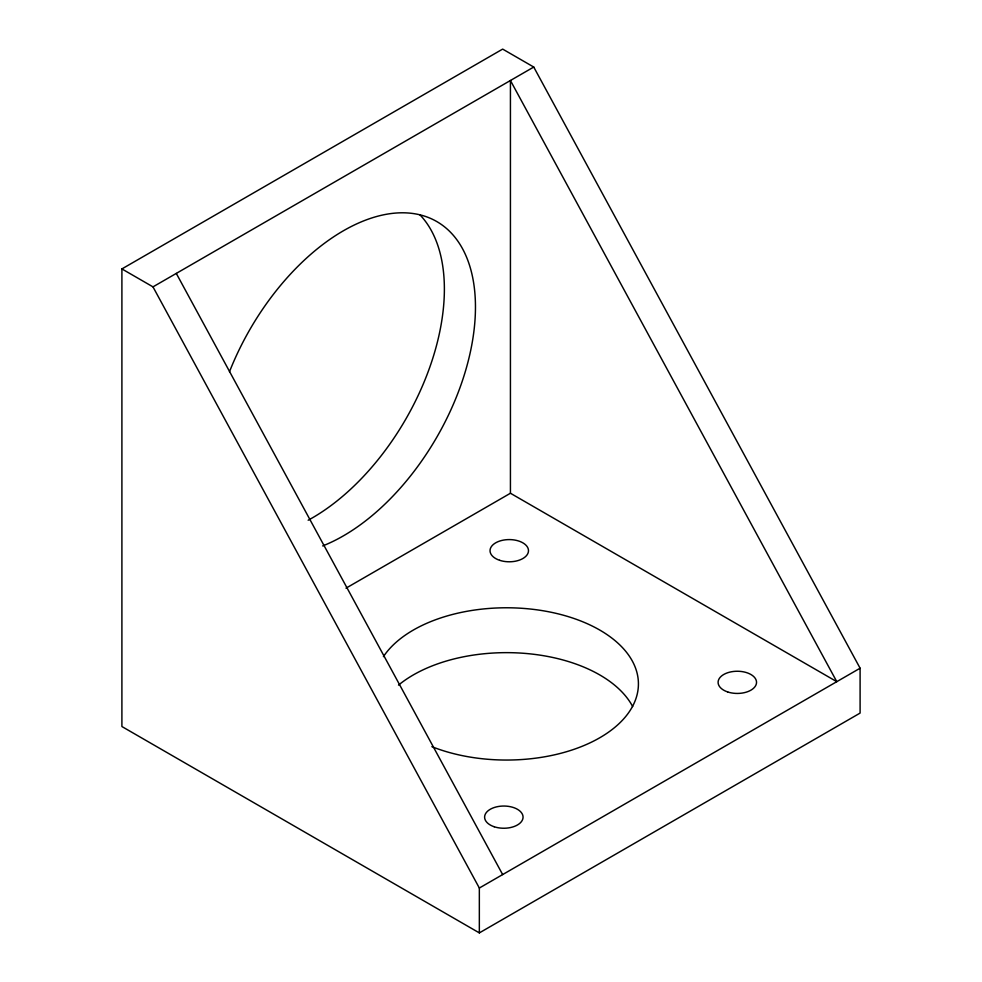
<?xml version="1.0" encoding="UTF-8"?>
<svg xmlns="http://www.w3.org/2000/svg" width="982" height="982" viewBox="0 0 982 982"><rect width="100%" height="100%" fill="white"/><g stroke="black" fill="none" stroke-linecap="round" stroke-linejoin="round"><path stroke-width="1.47" d="M121.903 268.921L502.661 49.1L533.742 67.046L860.097 668.214L860.097 713.079L479.339 932.9L121.903 726.533L121.903 268.921L152.983 286.867L479.339 888.035L479.339 932.9M152.983 286.867L533.742 67.046M346.008 588.169L510.431 493.246L836.787 681.668L510.431 80.499L510.431 493.246M479.339 888.035L860.097 668.214M176.294 273.413L502.661 874.581M383.422 656.639A131.87 76.13 0 0 1 563.287 615.186A131.87 76.13 0 0 1 620.759 721.966A131.87 76.13 0 0 1 431.871 746.664M398.508 685.117A131.87 76.13 0 0 1 527.174 653.582A131.87 76.13 0 0 1 632.654 706.537M419.805 214.69A186.813 107.86 -60 0 1 428.766 370.054A186.813 107.86 -60 0 1 308.164 520.227M229.493 371.736A186.813 107.86 -60 0 1 395.636 213.069A186.813 107.86 -60 0 1 470.243 352.526A186.813 107.86 -60 0 1 322.673 545.931M727.687 691.954A19.235 11.109 0 0 0 756.533 682.343A19.235 11.109 0 0 0 727.687 672.731A19.235 11.109 0 0 0 727.687 691.954M494.216 826.758A19.235 11.109 0 0 0 523.062 817.134A19.235 11.109 0 0 0 494.216 807.523A19.235 11.109 0 0 0 494.216 826.758M499.642 560.305A19.235 11.109 0 0 0 528.488 550.681A19.235 11.109 0 0 0 499.642 541.07A19.235 11.109 0 0 0 499.642 560.305"/></g></svg>
